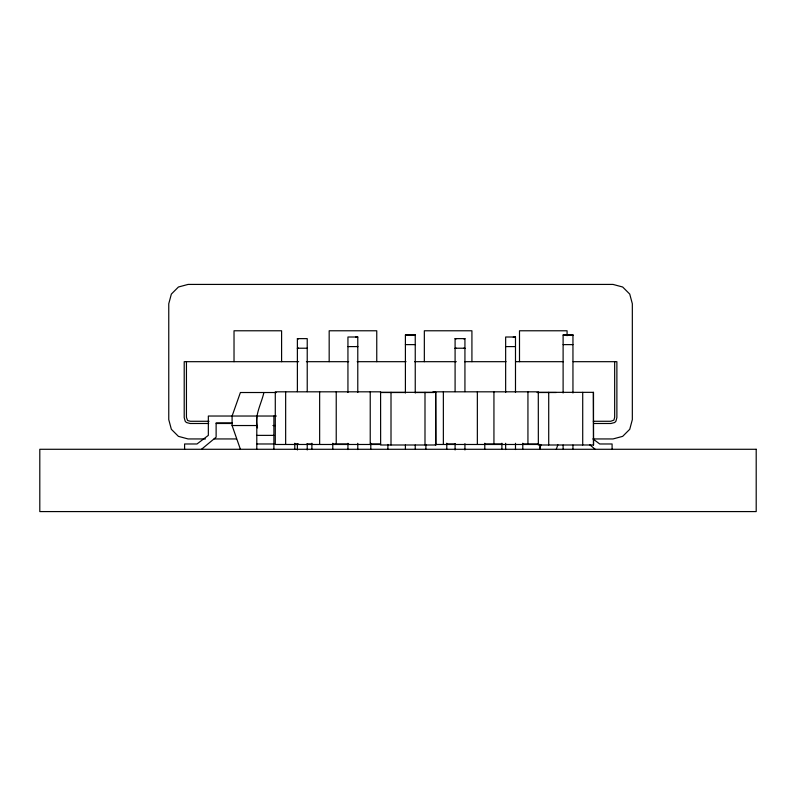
<?xml version="1.0" encoding="UTF-8"?>
<svg xmlns="http://www.w3.org/2000/svg" width="796" height="796" viewBox="0 0 796 796"><rect width="100%" height="100%" fill="white"/><g stroke="black" fill="none" stroke-linecap="round" stroke-linejoin="round"><path stroke-width="1.19" d="M263.894 392.518C261.347 404.04 254.043 415.85 257.526 427.9M539.559 449.282L540.982 444.755M556.285 449.282L557.867 444.755M201.507 449.282L216.124 437.153L216.124 422.905L232.094 422.905M297.386 348.469L298.241 347.971M455.093 348.469L455.949 347.971M356.877 337.504L357.782 337.006L357.782 392.498M414.338 335.514L415.243 335.026L415.243 392.995M464.028 339.116L464.934 338.628L464.934 391.632M572.045 335.514L572.951 335.026L572.951 392.995M355.533 337.136L357.782 337.006L347.942 337.006L347.942 392.498M513.251 337.136L515.49 337.006L515.49 392.498M405.403 335.026L415.243 335.026L405.403 335.026L405.403 392.995M563.11 335.026L572.951 335.026L563.11 335.026L563.11 392.995M515.49 337.006L505.649 337.006L505.649 392.498M297.386 391.632L297.386 338.628L307.226 338.628L307.226 391.632M455.093 391.632L455.093 338.628L464.934 338.628M405.403 344.618L415.243 344.618M563.11 344.618L572.951 344.618M347.942 346.598L357.782 346.598M505.649 346.598L515.49 346.598M297.386 348.22L307.226 348.22M455.093 348.22L464.934 348.22M298.679 361.683L184.214 361.683L184.214 417.601L185.209 421.293L186.423 422.507L190.115 423.492L208.741 423.492M306.38 361.683L348.698 361.683M357.185 361.683L406.04 361.683M414.577 361.683L456.307 361.683M464.595 361.683L506.077 361.683M515.778 361.683L563.419 361.683M573.18 361.683L616.88 361.683L616.88 417.601L615.895 421.293L614.671 422.507L610.98 423.492L593.597 423.492M432.994 391.821L538.295 391.821L538.345 444.994L593.508 444.994L593.508 392.338L538.345 392.338M380.637 392.338L435.8 392.338L435.8 444.994L380.637 444.994L380.587 391.821L275.287 391.821L275.287 444.476L380.587 444.476M276.311 392.518L240.402 392.518L232.094 416.029L232.094 425.532L240.402 449.282M380.418 392.518L405.453 392.518M415.233 392.518L434.009 392.518M537.081 392.518L556.285 392.518M276.351 416.029L208.343 416.029L208.343 435.372L196.99 443.979L184.592 443.979L184.592 449.282M209.059 421.273L190.403 421.273L187.567 420.517L186.443 417.303L186.443 361.683M593.279 421.273L610.691 421.273L613.895 420.139L614.661 417.303L614.661 361.683M216.184 423.492L232.323 423.492M232.094 425.532L256.81 425.532M272.938 425.532L275.416 425.532M256.79 435.372L273.894 435.372M205.418 438.944L188.085 438.944L178.423 436.357L171.349 429.293L168.762 419.631L168.762 303.744L171.349 294.082L178.423 287.008L188.085 284.421L613.019 284.421L622.671 287.008L629.745 294.082L632.332 303.744L632.332 419.631L629.745 429.293L622.671 436.357L613.019 438.944L593.139 438.944M214.084 438.944L236.382 438.944M256.79 443.979L273.894 443.979M294.789 443.979L298.46 443.979M307.007 443.979L311.893 443.979M332.788 443.979L348.668 443.979M370.797 443.979L380.568 443.979M446.795 443.979L455.342 443.979M484.794 443.979L501.898 443.979M522.793 443.979L538.673 443.979M435.303 444.476L538.295 444.476M464.028 347.971L464.934 348.469M356.877 346.36L357.782 346.847M455.093 338.628L455.949 339.116M297.386 338.628L298.241 339.116M593.07 438.954L599.696 443.979L612.094 443.979L612.094 449.282M589.697 444.735L595.179 449.282M593.309 392.338L593.508 444.994M435.601 392.338L435.8 444.994M582.712 392.338L582.712 444.994M572.951 445.044L572.951 448.825M567.08 335.723L567.08 330.778L519.499 330.778L519.499 361.683M563.11 445.044L563.11 448.825M548.713 392.338L548.713 444.994M539.897 444.427L539.897 449.282M527.937 391.821L527.937 444.476M522.793 443.213L522.793 449.282M515.49 443.302L515.49 449.571M505.649 443.302L505.649 449.571M501.898 443.213L501.898 449.282M493.938 391.821L493.938 444.476M484.794 443.213L484.794 449.282M477.351 391.821L477.351 444.476M471.919 361.683L471.919 330.778L424.338 330.778L424.338 361.683M464.934 443.68L464.934 449.949M455.093 443.68L455.093 449.949M446.795 443.213L446.795 449.282M443.362 391.821L443.362 444.476M425.89 444.427L425.89 449.282M424.994 392.338L424.994 444.994M415.243 445.044L415.243 448.825M405.403 445.044L405.403 448.825M391.005 392.338L391.005 444.994M387.891 444.427L387.891 449.282M376.757 361.683L376.757 330.778L329.176 330.778L329.176 361.683M370.797 443.213L370.797 449.282M370.23 391.821L370.23 444.476M357.782 443.302L357.782 449.571M347.942 443.302L347.942 449.571M336.23 391.821L336.23 444.476M332.788 443.213L332.788 449.282M319.644 391.821L319.644 444.476M311.893 443.213L311.893 449.282M307.226 443.68L307.226 449.949M297.386 443.68L297.386 449.949M294.789 443.213L294.789 449.282M285.655 391.821L285.655 444.476M281.595 361.683L281.595 330.778L234.024 330.778L234.024 361.683M273.894 416.029L273.894 449.282M256.79 416.029L256.79 449.282M756.2 449.282L39.8 449.282L39.8 511.579L756.2 511.579L756.2 449.282"/></g></svg>
